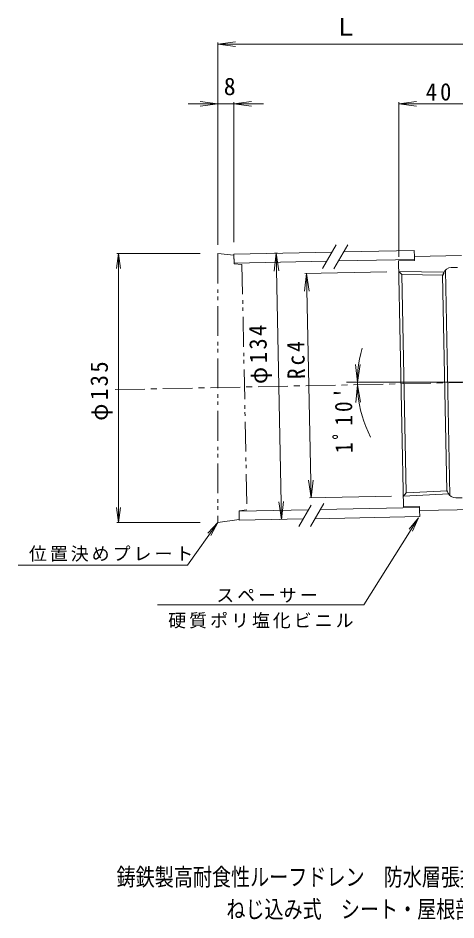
# Model space of a CAD drawing. Units: millimetres, scale not verified. Extents: x -304 to 531, y -413 to 391.
# Drawn here: x -303.5 to -83.1, y -412.6 to 41.5 of the extents above; entities that cross this region are included whole.
import ezdxf
from ezdxf.enums import TextEntityAlignment as Align

# ---------------------------------------------------------------- set-up
doc = ezdxf.new("R2010")
doc.units = ezdxf.units.MM
doc.header["$LTSCALE"] = 3
doc.linetypes.add('CHAIN1', pattern=[8, 5, -1, 1, -1])
doc.linetypes.add('DOUBLE_CHAIN1', pattern=[8.8, 5, -1, 0.6, -0.6, 0.6, -1])
for name, color, linetype, lineweight in [('0-0', 3, 'Continuous', 9), ('0-3', 4, 'Continuous', 9), ('0-4', 7, 'Continuous', 9), ('0-5', 7, 'Continuous', 9)]:
    doc.layers.add(name, color=color, linetype=linetype, lineweight=lineweight)
doc.layers.add('F-5', color=2, linetype='Continuous')
doc.styles.add('ＭＳ ゴシック', font='')
doc.styles.get('ＭＳ ゴシック').set_extended_font_data('MS Gothic')

msp = doc.modelspace()

# ---------------------------------------------------------------- linework, layer by layer
at = {"layer": '0-0'}
for p, q in [((-104.002, -80.515), (-112, -80.678)), ((-109.475, -204.652), (-112, -80.678)), ((-80.419, -78.034), (-104.042, -78.516)), ((-104.002, -80.515), (-104.042, -78.516)), ((-111.888, -86.162), (-88.999, -86.411)), ((-86.152, -198.949), (-88.464, -85.427)), ((-82.352, -84.075), (-85.607, -84.141)), ((-110.379, -87.657), (-89.549, -87.883)), ((-87.701, -196.558), (-89.915, -87.879)), ((-89.259, -87.118), (-89.285, -87.216)), ((-72, -141.876), (-138.26, -141.876)), ((-109.587, -199.168), (-86.727, -197.988)), ((-108.14, -197.614), (-87.337, -196.539)), ((-79.991, -200.051), (-83.245, -200.117)), ((-101.477, -204.489), (-109.475, -204.652)), ((-101.436, -206.489), (-101.477, -204.489)), ((-72, -205.89), (-101.436, -206.489))]:
    msp.add_line(p, q, dxfattribs=at)
at = {"layer": '0-0', "linetype": 'CHAIN1'}
msp.add_line((-254.689, -145.597), (-66.446, -141.763), dxfattribs=at)
at = {"layer": '0-0'}
msp.add_lwpolyline([(-111.888, -86.162), (-110.379, -87.657), (-108.14, -197.614), (-109.587, -199.168)], dxfattribs=at)
for centre, radius, start, end in [((-85.525, -88.141), 4, 91.16666, 159.7476), ((-93.031, -85.371), 4, 321.1725, 339.7476), ((-92.186, -86.451), 3, 331.48474, 345.22092), ((-90.713, -199.191), 4, 22.58574, 41.16078), ((-83.326, -196.118), 4, 202.58575, 271.16666)]:
    msp.add_arc(centre, radius, start, end, dxfattribs=at)
at = {"layer": '0-3', "color": 7}
for p, q in [((-143.39, -72.64), (-150.316, -84.636)), ((-137.616, -72.64), (-144.615, -84.761)), ((-155.944, -203.7), (-162.139, -214.429)), ((-149.69, -202.868), (-156.365, -214.429))]:
    msp.add_line(p, q, dxfattribs=at)
at = {"layer": '0-3', "color": 7, "linetype": 'DOUBLE_CHAIN1'}
for p, q in [((-202.936, -77.113), (-202.936, -212.444)), ((-194.918, -77.932), (-202.936, -77.113)), ((-194.918, -77.932), (-194.831, -82.181)), ((-190.822, -82.6), (-194.831, -82.181)), ((-190.822, -82.6), (-188.307, -206.074)), ((-192.21, -210.905), (-202.936, -212.444))]:
    msp.add_line(p, q, dxfattribs=at)
at = {"layer": '0-3'}
for p, q in [((-194.931, -77.366), (-145.538, -76.36)), ((-139.696, -76.241), (-104.104, -75.516)), ((-104.103, -75.516), (-104.042, -78.516)), ((-194.931, -77.366), (-194.839, -81.865)), ((-194.84, -81.865), (-148.167, -80.915)), ((-142.325, -80.796), (-104.012, -80.015)), ((-192.209, -211.338), (-192.301, -206.839)), ((-192.3, -206.839), (-157.346, -206.127)), ((-151.503, -206.008), (-101.467, -204.989)), ((-101.436, -206.489), (-101.375, -209.488)), ((-192.209, -211.338), (-159.975, -210.682)), ((-154.133, -210.563), (-101.375, -209.488))]:
    msp.add_line(p, q, dxfattribs=at)
at = {"layer": '0-3', "color": 7, "linetype": 'DOUBLE_CHAIN1'}
msp.add_lwpolyline([(-188.307, -206.074), (-192.296, -206.656), (-192.21, -210.905)], dxfattribs=at)
at = {"layer": '0-4'}
for p, q in [((-202.936, 28.326), (-194.013, 29.501)), ((-202.936, 29.226), (-202.936, -72.729)), ((-202.936, 28.326), (83, 28.326)), ((-202.936, 28.326), (-194.013, 27.152)), ((-179.931, -1.674), (-217.936, -1.674)), ((-202.936, -1.674), (-211.859, -0.499)), ((-202.936, -1.674), (-211.859, -2.848)), ((-194.931, -1.674), (-186.008, -0.499)), ((-194.931, -0.774), (-194.931, -71.264)), ((-194.931, -1.674), (-186.008, -2.848)), ((-111.959, -1.674), (-103.036, -0.499)), ((-111.959, -0.774), (-111.959, -78.705)), ((-111.959, -1.674), (80, -1.674)), ((-111.959, -1.674), (-103.036, -2.848)), ((-252.936, -77.113), (-253.915, -84.549)), ((-253.836, -77.113), (-211.936, -77.113)), ((-252.936, -212.444), (-252.936, -77.113)), ((-252.936, -77.113), (-251.957, -84.549)), ((-173.642, -76.932), (-174.634, -85.877)), ((-174.541, -76.951), (-172.943, -76.918)), ((-170.913, -210.905), (-173.642, -76.932)), ((-173.642, -76.932), (-172.285, -85.83)), ((-158.318, -87.109), (-159.311, -96.054)), ((-159.218, -87.127), (-117.846, -86.285)), ((-158.318, -87.109), (-156.016, -200.115)), ((-158.318, -87.109), (-156.962, -96.006)), ((-132.772, -141.876), (-133.661, -132.92)), ((-132.772, -141.876), (-131.312, -132.995)), ((-132.759, -143.114), (-133.466, -152.086)), ((-132.759, -143.114), (-131.119, -151.963)), ((-156.016, -200.115), (-157.373, -191.218)), ((-156.016, -200.115), (-155.024, -191.17)), ((-156.916, -200.134), (-115.545, -199.291)), ((-170.913, -210.905), (-172.269, -202.007)), ((-170.913, -210.905), (-169.92, -201.96)), ((-252.936, -212.444), (-253.915, -205.008)), ((-252.936, -212.444), (-251.957, -205.008)), ((-253.836, -212.444), (-211.936, -212.444)), ((-171.813, -210.923), (-170.215, -210.89))]:
    msp.add_line(p, q, dxfattribs=at)
msp.add_arc((-72, -141.876), 60.772, 163.52672, 207.06903, dxfattribs=at)
at = {"layer": '0-5'}
for p, q in [((-202.936, -212.444), (-218.263, -233.973)), ((-202.936, -212.444), (-208.046, -217.934)), ((-202.936, -212.444), (-206.451, -219.069)), ((-101.954, -210.1), (-129.476, -253.946)), ((-101.954, -210.1), (-106.736, -215.878)), ((-101.954, -210.1), (-105.078, -216.919)), ((-303.518, -233.973), (-218.263, -233.973)), ((-233.402, -253.946), (-129.476, -253.946))]:
    msp.add_line(p, q, dxfattribs=at)

# ---------------------------------------------------------------- texts
at = {"layer": '0-4', "color": 2, "style": 'ＭＳ ゴシック'}
for s, p in [('Ｌ', (-144.652, 30.042)), ('8', (-200.003, 0.054))]:
    msp.add_text(s, height=8.798, dxfattribs=at).set_placement(p, align=Align.BOTTOM_LEFT)
at = {"layer": '0-4', "color": 2, "insert": (-98.355, -0.174), "char_height": 8.798, "attachment_point": 7, "style": 'ＭＳ ゴシック'}
msp.add_mtext('\\T1.27;\\W0.95;40', dxfattribs=at)
at = {"layer": '0-4', "color": 2, "char_height": 8.798, "attachment_point": 7, "style": 'ＭＳ ゴシック'}
for s, insert, rotation in [('\\T1.21;\\W0.95;φ134', (-175.6, -142.678), 91.167), ('\\T1.27;\\W0.9;Rc4', (-158.941, -140.197), 91.167), ('\\T1.21;\\W0.95;φ135', (-255.936, -161.279), 90), ("\\T1.28;\\W0.9;1ﾟ10'", (-134.963, -177.545), 90.583)]:
    msp.add_mtext(s, dxfattribs=dict(at, insert=insert, rotation=rotation))
at = {"layer": '0-5', "char_height": 6.598, "attachment_point": 7, "style": 'ＭＳ ゴシック'}
for s, insert in [('\\T1.17;位置決めプレート', (-298.032, -232.226)), ('\\T1.17;スペーサー', (-203.778, -252.83)), ('\\T1.17;硬質ポリ塩化ビニル', (-227.933, -265.858))]:
    msp.add_mtext(s, dxfattribs=dict(at, insert=insert))
at = {"layer": 'F-5', "style": 'ＭＳ ゴシック', "width": 0.8}
for s, p in [('鋳鉄製高耐食性ルーフドレン\u3000防水層張掛け幅50mm\u3000よこ引き用\u3000打込型', (-253.93, -398.01)), ('ねじ込み式\u3000シート・屋根部塗膜防水用\u3000\u3000ＥＸＳ－Ｒ－１００\u3000Ｌ＝指示', (-198.684, -414.233))]:
    msp.add_text(s, height=8.798, dxfattribs=at).set_placement(p, align=Align.BOTTOM_LEFT)

doc.saveas('drawing.dxf')
